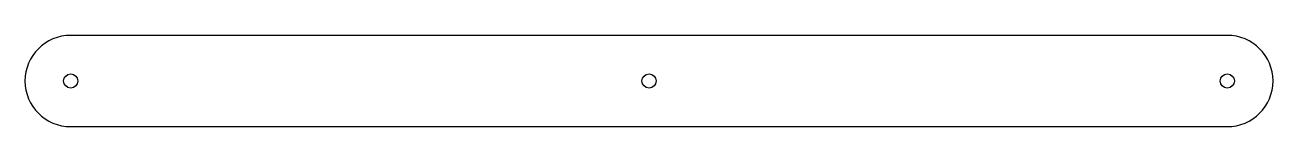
# Model space of a CAD drawing. Extents: x 66 to 366, y -119 to -97.
import ezdxf

# ---------------------------------------------------------------- set-up
doc = ezdxf.new("R2010")
doc.units = 0
doc.header["$MEASUREMENT"] = 0
doc.layers.get('0').update_dxf_attribs({"linetype": 'CONTINUOUS'})

msp = doc.modelspace()

# ---------------------------------------------------------------- linework, layer by layer
at = {"color": 0}
for p, q in [((355.21, -97), (77, -97)), ((77, -119), (355.21, -119))]:
    msp.add_line(p, q, dxfattribs=at)
for centre in [(77, -108), (216.11, -108), (355.21, -108)]:
    msp.add_circle(centre, 1.7, dxfattribs=at)
for centre, start, end in [((77, -108), 90, 270), ((355.21, -108), 270, 90)]:
    msp.add_arc(centre, 11, start, end, dxfattribs=at)

doc.saveas('drawing.dxf')
